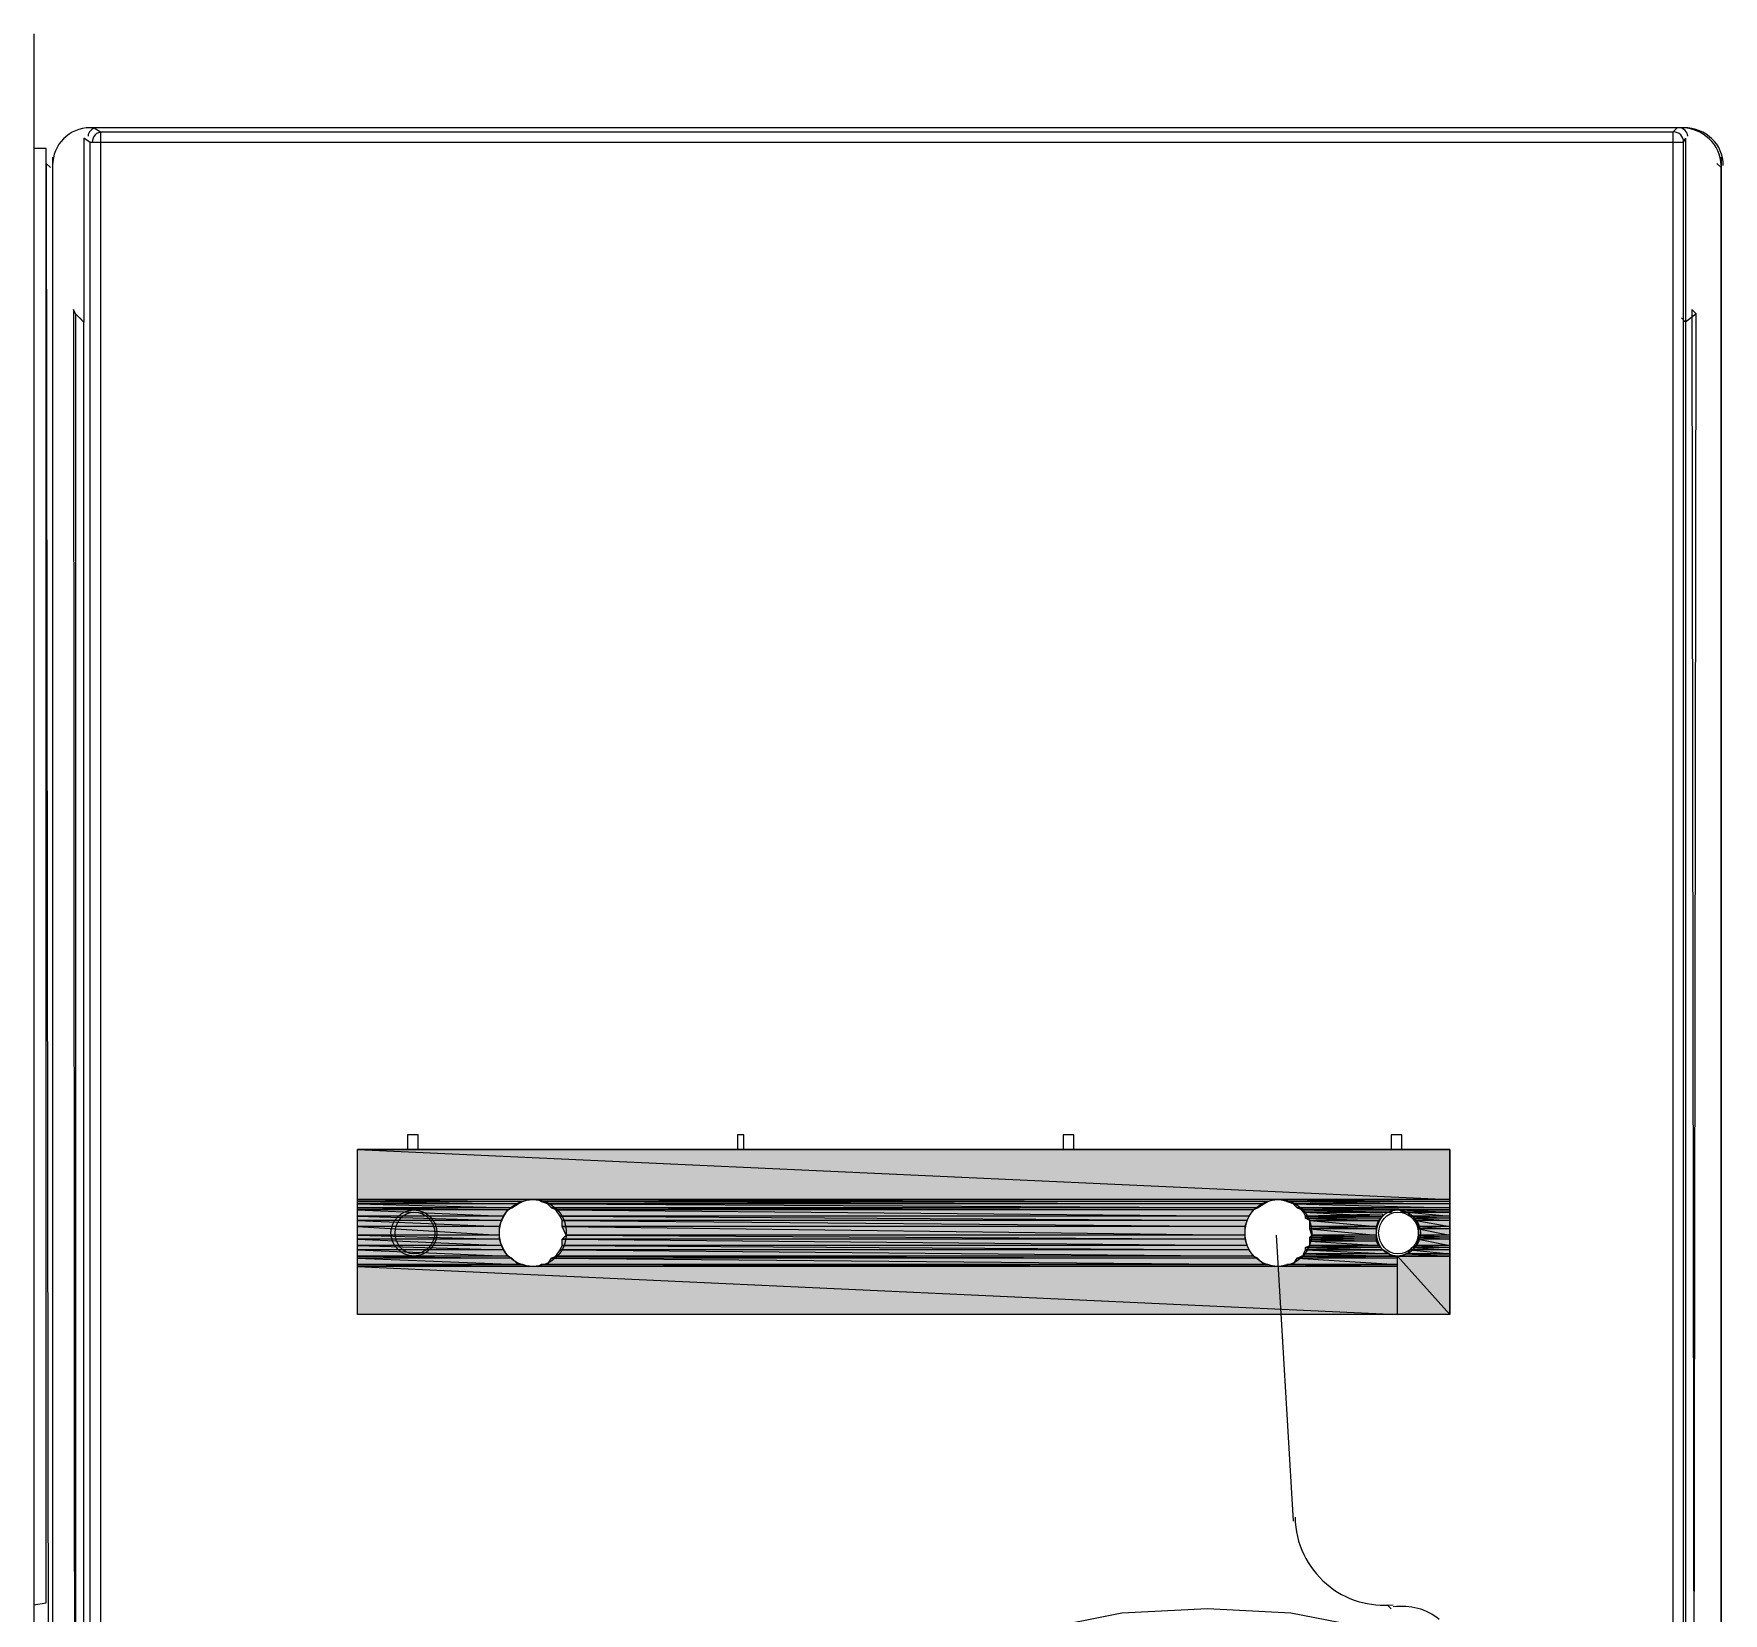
# Model space of a CAD drawing. Header units: metres. Extents: x 2999 to 3164, y 1641 to 1678.
# Drawn here: x 3006.723 to 3007.978, y 1656.57 to 1657.744 of the extents above; entities that cross this region are included whole.
import ezdxf

# ---------------------------------------------------------------- set-up
doc = ezdxf.new("R2010")
doc.units = ezdxf.units.M

msp = doc.modelspace()

# ---------------------------------------------------------------- hatches: boundary and pattern name
at = {"true_color": 0xfecc66}
h = msp.add_hatch(color=31, dxfattribs=at)
h.paths.add_polyline_path([(3007.775, 1656.9149), (3006.9633, 1656.9149), (3007.775, 1656.8776)])
h.paths.add_polyline_path([(3006.9633, 1656.9149), (3007.775, 1656.8776), (3006.9633, 1656.8776)])
h = msp.add_hatch(color=31, dxfattribs=at)
h.paths.add_polyline_path([(3007.0905, 1656.8776), (3006.9633, 1656.8776), (3007.0859, 1656.8761)])
h.paths.add_polyline_path([(3006.9633, 1656.8776), (3007.0859, 1656.8761), (3006.9633, 1656.8761)])
h = msp.add_hatch(color=31, dxfattribs=at)
h.paths.add_polyline_path([(3007.0859, 1656.8761), (3006.9633, 1656.8761), (3007.0828, 1656.8745)])
h.paths.add_polyline_path([(3006.9633, 1656.8761), (3007.0828, 1656.8745), (3006.9633, 1656.8745)])
h = msp.add_hatch(color=31, dxfattribs=at)
h.paths.add_polyline_path([(3007.0828, 1656.8745), (3006.9633, 1656.8745), (3007.0781, 1656.8714)])
h.paths.add_polyline_path([(3006.9633, 1656.8745), (3007.0781, 1656.8714), (3006.9633, 1656.8714)])
h = msp.add_hatch(color=31, dxfattribs=at)
h.paths.add_polyline_path([(3007.0781, 1656.8714), (3006.9633, 1656.8714), (3007.075, 1656.8699)])
h.paths.add_polyline_path([(3006.9633, 1656.8714), (3007.075, 1656.8699), (3006.9633, 1656.8699)])
h = msp.add_hatch(color=31, dxfattribs=at)
h.paths.add_polyline_path([(3007.075, 1656.8699), (3006.9633, 1656.8699), (3007.0719, 1656.8652)])
h.paths.add_polyline_path([(3006.9633, 1656.8699), (3007.0719, 1656.8652), (3006.9633, 1656.8652)])
h = msp.add_hatch(color=31, dxfattribs=at)
h.paths.add_polyline_path([(3007.6446, 1656.8776), (3007.0968, 1656.8776), (3007.6399, 1656.8761)])
h.paths.add_polyline_path([(3007.0968, 1656.8776), (3007.6399, 1656.8761), (3007.0999, 1656.8761)])
h = msp.add_hatch(color=31, dxfattribs=at)
h.paths.add_polyline_path([(3007.6399, 1656.8761), (3007.0999, 1656.8761), (3007.6368, 1656.8745)])
h.paths.add_polyline_path([(3007.0999, 1656.8761), (3007.6368, 1656.8745), (3007.1045, 1656.8745)])
h = msp.add_hatch(color=31, dxfattribs=at)
h.paths.add_polyline_path([(3007.6368, 1656.8745), (3007.1045, 1656.8745), (3007.6322, 1656.8714)])
h.paths.add_polyline_path([(3007.1045, 1656.8745), (3007.6322, 1656.8714), (3007.1076, 1656.8714)])
h = msp.add_hatch(color=31, dxfattribs=at)
h.paths.add_polyline_path([(3007.6322, 1656.8714), (3007.1076, 1656.8714), (3007.6291, 1656.8699)])
h.paths.add_polyline_path([(3007.1076, 1656.8714), (3007.6291, 1656.8699), (3007.1107, 1656.8699)])
h = msp.add_hatch(color=31, dxfattribs=at)
h.paths.add_polyline_path([(3007.6291, 1656.8699), (3007.1107, 1656.8699), (3007.626, 1656.8652)])
h.paths.add_polyline_path([(3007.1107, 1656.8699), (3007.626, 1656.8652), (3007.1138, 1656.8652)])
h = msp.add_hatch(color=31, dxfattribs=at)
h.paths.add_polyline_path([(3007.775, 1656.8776), (3007.6477, 1656.8776), (3007.775, 1656.8761)])
h.paths.add_polyline_path([(3007.6477, 1656.8776), (3007.775, 1656.8761), (3007.6539, 1656.8761)])
h = msp.add_hatch(color=31, dxfattribs=at)
h.paths.add_polyline_path([(3007.775, 1656.8761), (3007.6539, 1656.8761), (3007.775, 1656.8745)])
h.paths.add_polyline_path([(3007.6539, 1656.8761), (3007.775, 1656.8745), (3007.6586, 1656.8745)])
h = msp.add_hatch(color=31, dxfattribs=at)
h.paths.add_polyline_path([(3007.775, 1656.8745), (3007.6586, 1656.8745), (3007.775, 1656.8714)])
h.paths.add_polyline_path([(3007.6586, 1656.8745), (3007.775, 1656.8714), (3007.6617, 1656.8714)])
h = msp.add_hatch(color=31, dxfattribs=at)
h.paths.add_polyline_path([(3007.775, 1656.8714), (3007.6617, 1656.8714), (3007.775, 1656.8699)])
h.paths.add_polyline_path([(3007.6617, 1656.8714), (3007.775, 1656.8699), (3007.6648, 1656.8699)])
h = msp.add_hatch(color=31, dxfattribs=at)
h.paths.add_polyline_path([(3007.7331, 1656.8699), (3007.6648, 1656.8699), (3007.7315, 1656.8683)])
h.paths.add_polyline_path([(3007.6648, 1656.8699), (3007.7315, 1656.8683), (3007.6663, 1656.8683)])
h = msp.add_hatch(color=31, dxfattribs=at)
h.paths.add_polyline_path([(3007.7284, 1656.8683), (3007.6663, 1656.8683)])
h.paths.add_polyline_path([(3007.7284, 1656.8683), (3007.6663, 1656.8683), (3007.7315, 1656.8683)])
h = msp.add_hatch(color=31, dxfattribs=at)
h.paths.add_polyline_path([(3007.7284, 1656.8683), (3007.6663, 1656.8683), (3007.7253, 1656.8652)])
h.paths.add_polyline_path([(3007.6663, 1656.8683), (3007.7253, 1656.8652), (3007.6679, 1656.8652)])
h.paths.add_polyline_path([(3007.7253, 1656.8652), (3007.6679, 1656.8652)])
h.paths.add_polyline_path([(3007.6679, 1656.8652), (3007.7253, 1656.8652), (3007.7253, 1656.8668)])
h = msp.add_hatch(color=31, dxfattribs=at)
h.paths.add_polyline_path([(3007.775, 1656.8699), (3007.7377, 1656.8699), (3007.775, 1656.8683)])
h.paths.add_polyline_path([(3007.7377, 1656.8699), (3007.775, 1656.8683), (3007.7393, 1656.8683)])
h = msp.add_hatch(color=31, dxfattribs=at)
h.paths.add_polyline_path([(3007.775, 1656.8683), (3007.7439, 1656.8683), (3007.775, 1656.8652)])
h.paths.add_polyline_path([(3007.7439, 1656.8683), (3007.775, 1656.8652), (3007.7455, 1656.8652)])
h = msp.add_hatch(color=31, dxfattribs=at)
h.paths.add_polyline_path([(3007.0719, 1656.8652), (3006.9633, 1656.8652), (3007.0704, 1656.8621)])
h.paths.add_polyline_path([(3006.9633, 1656.8652), (3007.0704, 1656.8621), (3006.9633, 1656.8621)])
h = msp.add_hatch(color=31, dxfattribs=at)
h.paths.add_polyline_path([(3007.0704, 1656.8621), (3006.9633, 1656.8621), (3007.0688, 1656.8575)])
h.paths.add_polyline_path([(3006.9633, 1656.8621), (3007.0688, 1656.8575), (3006.9633, 1656.8575)])
h = msp.add_hatch(color=31, dxfattribs=at)
h.paths.add_polyline_path([(3007.0688, 1656.8575), (3006.9633, 1656.8575), (3007.0688, 1656.8513)])
h.paths.add_polyline_path([(3006.9633, 1656.8575), (3007.0688, 1656.8513), (3006.9633, 1656.8513)])
h = msp.add_hatch(color=31, dxfattribs=at)
h.paths.add_polyline_path([(3007.626, 1656.8652), (3007.1138, 1656.8652), (3007.6244, 1656.8621)])
h.paths.add_polyline_path([(3007.1138, 1656.8652), (3007.6244, 1656.8621), (3007.1154, 1656.8621)])
h = msp.add_hatch(color=31, dxfattribs=at)
h.paths.add_polyline_path([(3007.6244, 1656.8621), (3007.1154, 1656.8621), (3007.6229, 1656.8575)])
h.paths.add_polyline_path([(3007.1154, 1656.8621), (3007.6229, 1656.8575), (3007.1154, 1656.8575)])
h = msp.add_hatch(color=31, dxfattribs=at)
h.paths.add_polyline_path([(3007.6229, 1656.8575), (3007.1154, 1656.8575), (3007.6229, 1656.8513)])
h.paths.add_polyline_path([(3007.1154, 1656.8575), (3007.6229, 1656.8513), (3007.1185, 1656.8513)])
h = msp.add_hatch(color=31, dxfattribs=at)
h.paths.add_polyline_path([(3007.7253, 1656.8652), (3007.6679, 1656.8652), (3007.7237, 1656.8637)])
h.paths.add_polyline_path([(3007.6679, 1656.8652), (3007.7237, 1656.8637), (3007.6679, 1656.8637)])
h = msp.add_hatch(color=31, dxfattribs=at)
h.paths.add_polyline_path([(3007.7237, 1656.8637), (3007.6679, 1656.8637), (3007.7222, 1656.8621)])
h.paths.add_polyline_path([(3007.6679, 1656.8637), (3007.7222, 1656.8621), (3007.671, 1656.8621)])
h = msp.add_hatch(color=31, dxfattribs=at)
h.paths.add_polyline_path([(3007.7222, 1656.8621), (3007.671, 1656.8621), (3007.7206, 1656.8575)])
h.paths.add_polyline_path([(3007.671, 1656.8621), (3007.7206, 1656.8575), (3007.671, 1656.8575)])
h.paths.add_polyline_path([(3007.7206, 1656.8575), (3007.671, 1656.8575)])
h.paths.add_polyline_path([(3007.671, 1656.8575), (3007.7206, 1656.8575), (3007.7191, 1656.8575)])
h = msp.add_hatch(color=31, dxfattribs=at)
h.paths.add_polyline_path([(3007.7206, 1656.8575), (3007.671, 1656.8575), (3007.7206, 1656.8559)])
h.paths.add_polyline_path([(3007.671, 1656.8575), (3007.7206, 1656.8559), (3007.671, 1656.8559)])
h = msp.add_hatch(color=31, dxfattribs=at)
h.paths.add_polyline_path([(3007.7206, 1656.8559), (3007.671, 1656.8559), (3007.7206, 1656.8513)])
h.paths.add_polyline_path([(3007.671, 1656.8559), (3007.7206, 1656.8513), (3007.6725, 1656.8513)])
h = msp.add_hatch(color=31, dxfattribs=at)
h.paths.add_polyline_path([(3007.775, 1656.8652), (3007.7455, 1656.8652), (3007.775, 1656.8637)])
h.paths.add_polyline_path([(3007.7455, 1656.8652), (3007.775, 1656.8637), (3007.747, 1656.8637)])
h = msp.add_hatch(color=31, dxfattribs=at)
h.paths.add_polyline_path([(3007.775, 1656.8637), (3007.747, 1656.8637), (3007.775, 1656.8621)])
h.paths.add_polyline_path([(3007.747, 1656.8637), (3007.775, 1656.8621), (3007.7501, 1656.8621)])
h = msp.add_hatch(color=31, dxfattribs=at)
h.paths.add_polyline_path([(3007.775, 1656.8621), (3007.7501, 1656.8621), (3007.775, 1656.8575)])
h.paths.add_polyline_path([(3007.7501, 1656.8621), (3007.775, 1656.8575), (3007.7517, 1656.8575)])
h = msp.add_hatch(color=31, dxfattribs=at)
h.paths.add_polyline_path([(3007.775, 1656.8575), (3007.7517, 1656.8575), (3007.775, 1656.8559)])
h.paths.add_polyline_path([(3007.7517, 1656.8575), (3007.775, 1656.8559), (3007.7517, 1656.8559)])
h = msp.add_hatch(color=31, dxfattribs=at)
h.paths.add_polyline_path([(3007.775, 1656.8559), (3007.7517, 1656.8559), (3007.775, 1656.8513)])
h.paths.add_polyline_path([(3007.7517, 1656.8559), (3007.775, 1656.8513), (3007.7517, 1656.8513)])
h = msp.add_hatch(color=31, dxfattribs=at)
h.paths.add_polyline_path([(3007.0688, 1656.8513), (3006.9633, 1656.8513), (3007.0688, 1656.8482)])
h.paths.add_polyline_path([(3006.9633, 1656.8513), (3007.0688, 1656.8482), (3006.9633, 1656.8482)])
h = msp.add_hatch(color=31, dxfattribs=at)
h.paths.add_polyline_path([(3007.0688, 1656.8482), (3006.9633, 1656.8482), (3007.0704, 1656.8435)])
h.paths.add_polyline_path([(3006.9633, 1656.8482), (3007.0704, 1656.8435), (3006.9633, 1656.8435)])
h = msp.add_hatch(color=31, dxfattribs=at)
h.paths.add_polyline_path([(3007.0704, 1656.8435), (3006.9633, 1656.8435), (3007.0719, 1656.8404)])
h.paths.add_polyline_path([(3006.9633, 1656.8435), (3007.0719, 1656.8404), (3006.9633, 1656.8404)])
h = msp.add_hatch(color=31, dxfattribs=at)
h.paths.add_polyline_path([(3007.6244, 1656.8435), (3007.1154, 1656.8435), (3007.626, 1656.8404)])
h.paths.add_polyline_path([(3007.1154, 1656.8435), (3007.626, 1656.8404), (3007.1138, 1656.8404)])
h = msp.add_hatch(color=31, dxfattribs=at)
h.paths.add_polyline_path([(3007.6229, 1656.8513), (3007.1185, 1656.8513), (3007.6229, 1656.8482)])
h.paths.add_polyline_path([(3007.1185, 1656.8513), (3007.6229, 1656.8482), (3007.1154, 1656.8482)])
h = msp.add_hatch(color=31, dxfattribs=at)
h.paths.add_polyline_path([(3007.6229, 1656.8482), (3007.1154, 1656.8482), (3007.6244, 1656.8435)])
h.paths.add_polyline_path([(3007.1154, 1656.8482), (3007.6244, 1656.8435), (3007.1154, 1656.8435)])
h = msp.add_hatch(color=31, dxfattribs=at)
h.paths.add_polyline_path([(3007.7222, 1656.8435), (3007.671, 1656.8435), (3007.7237, 1656.8419)])
h.paths.add_polyline_path([(3007.671, 1656.8435), (3007.7237, 1656.8419), (3007.6679, 1656.8419)])
h = msp.add_hatch(color=31, dxfattribs=at)
h.paths.add_polyline_path([(3007.7237, 1656.8419), (3007.6679, 1656.8419), (3007.7253, 1656.8404)])
h.paths.add_polyline_path([(3007.6679, 1656.8419), (3007.7253, 1656.8404), (3007.6679, 1656.8404)])
h = msp.add_hatch(color=31, dxfattribs=at)
h.paths.add_polyline_path([(3007.7206, 1656.8513), (3007.6725, 1656.8513), (3007.7206, 1656.8497)])
h.paths.add_polyline_path([(3007.6725, 1656.8513), (3007.7206, 1656.8497), (3007.671, 1656.8497)])
h = msp.add_hatch(color=31, dxfattribs=at)
h.paths.add_polyline_path([(3007.7206, 1656.8497), (3007.671, 1656.8497), (3007.7206, 1656.8482)])
h.paths.add_polyline_path([(3007.671, 1656.8497), (3007.7206, 1656.8482), (3007.671, 1656.8482)])
h = msp.add_hatch(color=31, dxfattribs=at)
h.paths.add_polyline_path([(3007.7206, 1656.8482), (3007.671, 1656.8482), (3007.7206, 1656.8466)])
h.paths.add_polyline_path([(3007.671, 1656.8482), (3007.7206, 1656.8466), (3007.671, 1656.8466)])
h = msp.add_hatch(color=31, dxfattribs=at)
h.paths.add_polyline_path([(3007.7206, 1656.8466), (3007.671, 1656.8466), (3007.7222, 1656.8435)])
h.paths.add_polyline_path([(3007.671, 1656.8466), (3007.7222, 1656.8435), (3007.671, 1656.8435)])
h = msp.add_hatch(color=31, dxfattribs=at)
h.paths.add_polyline_path([(3007.775, 1656.8419), (3007.747, 1656.8419), (3007.775, 1656.8404)])
h.paths.add_polyline_path([(3007.747, 1656.8419), (3007.775, 1656.8404), (3007.7455, 1656.8404)])
h = msp.add_hatch(color=31, dxfattribs=at)
h.paths.add_polyline_path([(3007.775, 1656.8435), (3007.7501, 1656.8435), (3007.775, 1656.8419)])
h.paths.add_polyline_path([(3007.7501, 1656.8435), (3007.775, 1656.8419), (3007.747, 1656.8419)])
h = msp.add_hatch(color=31, dxfattribs=at)
h.paths.add_polyline_path([(3007.775, 1656.8482), (3007.7517, 1656.8482), (3007.775, 1656.8435)])
h.paths.add_polyline_path([(3007.7517, 1656.8482), (3007.775, 1656.8435), (3007.7501, 1656.8435)])
h = msp.add_hatch(color=31, dxfattribs=at)
h.paths.add_polyline_path([(3007.775, 1656.8513), (3007.7517, 1656.8513), (3007.775, 1656.8497)])
h.paths.add_polyline_path([(3007.7517, 1656.8513), (3007.775, 1656.8497), (3007.7517, 1656.8497)])
h = msp.add_hatch(color=31, dxfattribs=at)
h.paths.add_polyline_path([(3007.775, 1656.8497), (3007.7517, 1656.8497), (3007.775, 1656.8482)])
h.paths.add_polyline_path([(3007.7517, 1656.8497), (3007.775, 1656.8482), (3007.7517, 1656.8482)])
h = msp.add_hatch(color=31, dxfattribs=at)
h.paths.add_polyline_path([(3007.0719, 1656.8404), (3006.9633, 1656.8404), (3007.075, 1656.8357)])
h.paths.add_polyline_path([(3006.9633, 1656.8404), (3007.075, 1656.8357), (3006.9633, 1656.8357)])
h = msp.add_hatch(color=31, dxfattribs=at)
h.paths.add_polyline_path([(3007.075, 1656.8357), (3006.9633, 1656.8357), (3007.0781, 1656.8342)])
h.paths.add_polyline_path([(3006.9633, 1656.8357), (3007.0781, 1656.8342), (3006.9633, 1656.8342)])
h = msp.add_hatch(color=31, dxfattribs=at)
h.paths.add_polyline_path([(3007.0781, 1656.8342), (3006.9633, 1656.8342), (3007.0828, 1656.8295)])
h.paths.add_polyline_path([(3006.9633, 1656.8342), (3007.0828, 1656.8295), (3006.9633, 1656.8295)])
h = msp.add_hatch(color=31, dxfattribs=at)
h.paths.add_polyline_path([(3007.0859, 1656.8295), (3006.9633, 1656.8295)])
h.paths.add_polyline_path([(3007.0859, 1656.8295), (3006.9633, 1656.8295), (3007.0828, 1656.8295)])
h = msp.add_hatch(color=31, dxfattribs=at)
h.paths.add_polyline_path([(3007.0859, 1656.8295), (3006.9633, 1656.8295), (3007.0905, 1656.828)])
h.paths.add_polyline_path([(3006.9633, 1656.8295), (3007.0905, 1656.828), (3006.9633, 1656.828)])
h = msp.add_hatch(color=31, dxfattribs=at)
h.paths.add_polyline_path([(3007.6399, 1656.8295), (3007.0999, 1656.8295), (3007.6446, 1656.828)])
h.paths.add_polyline_path([(3007.0999, 1656.8295), (3007.6446, 1656.828), (3007.0968, 1656.828)])
h = msp.add_hatch(color=31, dxfattribs=at)
h.paths.add_polyline_path([(3007.6322, 1656.8342), (3007.1076, 1656.8342), (3007.6368, 1656.8295)])
h.paths.add_polyline_path([(3007.1076, 1656.8342), (3007.6368, 1656.8295), (3007.1045, 1656.8295)])
h = msp.add_hatch(color=31, dxfattribs=at)
h.paths.add_polyline_path([(3007.6291, 1656.8357), (3007.1107, 1656.8357), (3007.6322, 1656.8342)])
h.paths.add_polyline_path([(3007.1107, 1656.8357), (3007.6322, 1656.8342), (3007.1076, 1656.8342)])
h = msp.add_hatch(color=31, dxfattribs=at)
h.paths.add_polyline_path([(3007.626, 1656.8404), (3007.1138, 1656.8404), (3007.6291, 1656.8357)])
h.paths.add_polyline_path([(3007.1138, 1656.8404), (3007.6291, 1656.8357), (3007.1107, 1656.8357)])
h = msp.add_hatch(color=31, dxfattribs=at)
h.paths.add_polyline_path([(3007.7362, 1656.8295), (3007.6539, 1656.8295), (3007.7362, 1656.828)])
h.paths.add_polyline_path([(3007.6539, 1656.8295), (3007.7362, 1656.828), (3007.6477, 1656.828)])
h = msp.add_hatch(color=31, dxfattribs=at)
h.paths.add_polyline_path([(3007.7362, 1656.8342), (3007.6617, 1656.8342), (3007.7362, 1656.8295)])
h.paths.add_polyline_path([(3007.6617, 1656.8342), (3007.7362, 1656.8295), (3007.6586, 1656.8295)])
h = msp.add_hatch(color=31, dxfattribs=at)
h.paths.add_polyline_path([(3007.7362, 1656.8357), (3007.6648, 1656.8357), (3007.7362, 1656.8342)])
h.paths.add_polyline_path([(3007.6648, 1656.8357), (3007.7362, 1656.8342), (3007.6617, 1656.8342)])
h = msp.add_hatch(color=31, dxfattribs=at)
h.paths.add_polyline_path([(3007.7253, 1656.8404), (3007.6679, 1656.8404), (3007.7299, 1656.8373)])
h.paths.add_polyline_path([(3007.6679, 1656.8404), (3007.7299, 1656.8373), (3007.6663, 1656.8373)])
h = msp.add_hatch(color=31, dxfattribs=at)
h.paths.add_polyline_path([(3007.7299, 1656.8373), (3007.6663, 1656.8373), (3007.7315, 1656.8357)])
h.paths.add_polyline_path([(3007.6663, 1656.8373), (3007.7315, 1656.8357), (3007.6663, 1656.8357)])
h = msp.add_hatch(color=31, dxfattribs=at)
h.paths.add_polyline_path([(3007.7331, 1656.8357), (3007.6663, 1656.8357)])
h.paths.add_polyline_path([(3007.7331, 1656.8357), (3007.6663, 1656.8357), (3007.7315, 1656.8357)])
h = msp.add_hatch(color=31, dxfattribs=at)
h.paths.add_polyline_path([(3007.775, 1656.8357), (3007.7362, 1656.8357), (3007.775, 1656.7923)])
h.paths.add_polyline_path([(3007.7362, 1656.8357), (3007.775, 1656.7923), (3007.7362, 1656.7923)])
h = msp.add_hatch(color=31, dxfattribs=at)
h.paths.add_polyline_path([(3007.775, 1656.8373), (3007.7424, 1656.8373), (3007.775, 1656.8357)])
h.paths.add_polyline_path([(3007.7424, 1656.8373), (3007.775, 1656.8357), (3007.7377, 1656.8357)])
h = msp.add_hatch(color=31, dxfattribs=at)
h.paths.add_polyline_path([(3007.775, 1656.8404), (3007.7455, 1656.8404), (3007.775, 1656.8373)])
h.paths.add_polyline_path([(3007.7455, 1656.8404), (3007.775, 1656.8373), (3007.7439, 1656.8373)])
h = msp.add_hatch(color=31, dxfattribs=at)
h.paths.add_polyline_path([(3007.7362, 1656.828), (3006.9633, 1656.828), (3007.7362, 1656.7923)])
h.paths.add_polyline_path([(3006.9633, 1656.828), (3007.7362, 1656.7923), (3006.9633, 1656.7923)])

# ---------------------------------------------------------------- linework, layer by layer
at = {"color": 7, "linetype": 'Continuous', "lineweight": 20, "true_color": 0x000007}
for points in [[(3006.7227, 1657.7436), (3006.7227, 1655.2155), (3006.7227, 1655.2155)], [(3006.7227, 1657.7436), (3006.7227, 1655.2155), (3006.7227, 1655.2155)], [(3007.9488, 1657.6738), (3006.7646, 1657.6738), (3006.7646, 1657.6738)], [(3006.7724, 1657.6707), (3006.7724, 1657.6629), (3006.7646, 1657.6629)], [(3007.9441, 1657.6738), (3006.7677, 1657.6738), (3006.7677, 1657.6738)], [(3006.7677, 1657.6738), (3006.7724, 1657.6707), (3006.7724, 1657.6707)], [(3006.7724, 1657.6707), (3007.941, 1657.6707), (3007.941, 1657.6707)], [(3007.941, 1657.6707), (3007.9441, 1657.6738), (3007.9441, 1657.6738)], [(3007.9488, 1657.6629), (3007.941, 1657.6629), (3007.941, 1657.6707)], [(3006.7227, 1656.5766), (3006.732, 1656.5781), (3006.732, 1657.6583), (3006.7227, 1657.6583)], [(3006.7631, 1655.931), (3006.7631, 1655.9387), (3006.7646, 1655.9403), (3006.7646, 1657.6629), (3006.76, 1657.666), (3006.76, 1657.5295), (3006.7569, 1657.5326)], [(3007.941, 1657.6629), (3006.7724, 1657.6629), (3006.7724, 1657.6629)], [(3006.7724, 1657.6629), (3006.7724, 1655.9403), (3006.7724, 1655.9403)], [(3007.941, 1655.9403), (3007.941, 1657.6629), (3007.941, 1657.6629)], [(3007.9503, 1655.9387), (3007.9488, 1655.9403), (3007.9488, 1657.6629), (3007.9503, 1657.666), (3007.9503, 1657.5295), (3007.9472, 1657.5326)], [(3006.7351, 1657.6443), (3006.732, 1657.6474), (3006.7351, 1655.2248)], [(3006.7367, 1657.6521), (3006.7367, 1655.2264), (3006.7367, 1655.2264)], [(3007.9767, 1655.2248), (3007.9767, 1657.6443), (3007.9736, 1657.6474)], [(3007.9767, 1657.6521), (3007.9767, 1655.2264), (3007.9767, 1655.2264)], [(3006.7538, 1657.5357), (3006.7522, 1657.5388), (3006.7538, 1655.2884)], [(3006.76, 1655.2884), (3006.76, 1657.5295), (3006.7538, 1657.5357), (3006.7538, 1655.2884)], [(3007.9581, 1657.5357), (3007.9503, 1657.5295), (3007.9503, 1655.2884)], [(3007.0083, 1656.9149), (3007.0083, 1656.9258), (3007.0005, 1656.9258), (3007.0005, 1656.9149)], [(3007.2504, 1656.9149), (3007.2504, 1656.9258), (3007.2457, 1656.9258), (3007.2457, 1656.9149)], [(3007.4956, 1656.9149), (3007.4956, 1656.9258), (3007.4878, 1656.9258), (3007.4878, 1656.9149)], [(3007.7393, 1656.9149), (3007.7393, 1656.9258), (3007.7315, 1656.9258), (3007.7315, 1656.9149)]]:
    msp.add_lwpolyline(points, dxfattribs=at)
for points in [[(3007.9581, 1655.2884), (3007.955, 1655.2916), (3007.9581, 1657.5357), (3007.955, 1657.5388)], [(3006.9633, 1656.9149), (3007.775, 1656.9149), (3007.775, 1656.7923), (3006.9633, 1656.7923)]]:
    msp.add_lwpolyline(points, close=True, dxfattribs=at)
at = {"color": 31, "linetype": 'Continuous', "lineweight": -2, "true_color": 0xfecc66}
for points in [[(3007.775, 1656.9149), (3006.9633, 1656.9149), (3007.775, 1656.8776)], [(3006.9633, 1656.9149), (3007.775, 1656.8776), (3006.9633, 1656.8776)], [(3007.0905, 1656.8776), (3006.9633, 1656.8776), (3007.0859, 1656.8761)], [(3006.9633, 1656.8776), (3007.0859, 1656.8761), (3006.9633, 1656.8761)], [(3007.0859, 1656.8761), (3006.9633, 1656.8761), (3007.0828, 1656.8745)], [(3006.9633, 1656.8761), (3007.0828, 1656.8745), (3006.9633, 1656.8745)], [(3007.0828, 1656.8745), (3006.9633, 1656.8745), (3007.0781, 1656.8714)], [(3006.9633, 1656.8745), (3007.0781, 1656.8714), (3006.9633, 1656.8714)], [(3007.0781, 1656.8714), (3006.9633, 1656.8714), (3007.075, 1656.8699)], [(3006.9633, 1656.8714), (3007.075, 1656.8699), (3006.9633, 1656.8699)], [(3007.075, 1656.8699), (3006.9633, 1656.8699), (3007.0719, 1656.8652)], [(3006.9633, 1656.8699), (3007.0719, 1656.8652), (3006.9633, 1656.8652)], [(3007.6446, 1656.8776), (3007.0968, 1656.8776), (3007.6399, 1656.8761)], [(3007.0968, 1656.8776), (3007.6399, 1656.8761), (3007.0999, 1656.8761)], [(3007.6399, 1656.8761), (3007.0999, 1656.8761), (3007.6368, 1656.8745)], [(3007.0999, 1656.8761), (3007.6368, 1656.8745), (3007.1045, 1656.8745)], [(3007.6368, 1656.8745), (3007.1045, 1656.8745), (3007.6322, 1656.8714)], [(3007.1045, 1656.8745), (3007.6322, 1656.8714), (3007.1076, 1656.8714)], [(3007.6322, 1656.8714), (3007.1076, 1656.8714), (3007.6291, 1656.8699)], [(3007.1076, 1656.8714), (3007.6291, 1656.8699), (3007.1107, 1656.8699)], [(3007.6291, 1656.8699), (3007.1107, 1656.8699), (3007.626, 1656.8652)], [(3007.1107, 1656.8699), (3007.626, 1656.8652), (3007.1138, 1656.8652)], [(3007.775, 1656.8776), (3007.6477, 1656.8776), (3007.775, 1656.8761)], [(3007.6477, 1656.8776), (3007.775, 1656.8761), (3007.6539, 1656.8761)], [(3007.775, 1656.8761), (3007.6539, 1656.8761), (3007.775, 1656.8745)], [(3007.6539, 1656.8761), (3007.775, 1656.8745), (3007.6586, 1656.8745)], [(3007.775, 1656.8745), (3007.6586, 1656.8745), (3007.775, 1656.8714)], [(3007.6586, 1656.8745), (3007.775, 1656.8714), (3007.6617, 1656.8714)], [(3007.775, 1656.8714), (3007.6617, 1656.8714), (3007.775, 1656.8699)], [(3007.6617, 1656.8714), (3007.775, 1656.8699), (3007.6648, 1656.8699)], [(3007.6648, 1656.8699), (3007.775, 1656.8699), (3007.775, 1656.8699)], [(3007.775, 1656.8699), (3007.775, 1656.8699), (3007.6648, 1656.8699)], [(3007.7331, 1656.8699), (3007.6648, 1656.8699), (3007.7315, 1656.8683)], [(3007.6648, 1656.8699), (3007.7315, 1656.8683), (3007.6663, 1656.8683)], [(3007.7284, 1656.8683), (3007.7284, 1656.8683), (3007.6663, 1656.8683)], [(3007.7284, 1656.8683), (3007.6663, 1656.8683), (3007.7315, 1656.8683)], [(3007.7284, 1656.8683), (3007.6663, 1656.8683), (3007.7253, 1656.8652)], [(3007.6663, 1656.8683), (3007.7253, 1656.8652), (3007.6679, 1656.8652)], [(3007.6679, 1656.8652), (3007.7253, 1656.8652), (3007.7253, 1656.8668)], [(3007.775, 1656.8699), (3007.7377, 1656.8699), (3007.775, 1656.8683)], [(3007.7377, 1656.8699), (3007.775, 1656.8683), (3007.7393, 1656.8683)], [(3007.775, 1656.8683), (3007.7393, 1656.8683)], [(3007.7393, 1656.8683), (3007.775, 1656.8683), (3007.7439, 1656.8683)], [(3007.775, 1656.8683), (3007.7439, 1656.8683), (3007.775, 1656.8652)], [(3007.7439, 1656.8683), (3007.775, 1656.8652), (3007.7455, 1656.8652)], [(3007.0719, 1656.8652), (3006.9633, 1656.8652), (3007.0704, 1656.8621)], [(3006.9633, 1656.8652), (3007.0704, 1656.8621), (3006.9633, 1656.8621)], [(3007.0704, 1656.8621), (3006.9633, 1656.8621), (3007.0688, 1656.8575)], [(3006.9633, 1656.8621), (3007.0688, 1656.8575), (3006.9633, 1656.8575)], [(3007.0688, 1656.8575), (3006.9633, 1656.8575), (3007.0688, 1656.8513)], [(3006.9633, 1656.8575), (3007.0688, 1656.8513), (3006.9633, 1656.8513)], [(3007.626, 1656.8652), (3007.1138, 1656.8652), (3007.6244, 1656.8621)], [(3007.1138, 1656.8652), (3007.6244, 1656.8621), (3007.1154, 1656.8621)], [(3007.6244, 1656.8621), (3007.1154, 1656.8621), (3007.6229, 1656.8575)], [(3007.1154, 1656.8621), (3007.6229, 1656.8575), (3007.1154, 1656.8575)], [(3007.6229, 1656.8575), (3007.1154, 1656.8575), (3007.6229, 1656.8513)], [(3007.1154, 1656.8575), (3007.6229, 1656.8513), (3007.1185, 1656.8513)], [(3007.7253, 1656.8652), (3007.6679, 1656.8652)], [(3007.7253, 1656.8652), (3007.6679, 1656.8652), (3007.7237, 1656.8637)], [(3007.6679, 1656.8652), (3007.7237, 1656.8637), (3007.6679, 1656.8637)], [(3007.7237, 1656.8637), (3007.6679, 1656.8637), (3007.7222, 1656.8621)], [(3007.6679, 1656.8637), (3007.7222, 1656.8621), (3007.671, 1656.8621)], [(3007.671, 1656.8621), (3007.7222, 1656.8621), (3007.7222, 1656.8621)], [(3007.7222, 1656.8621), (3007.7222, 1656.8621), (3007.671, 1656.8621)], [(3007.7222, 1656.8621), (3007.671, 1656.8621), (3007.7206, 1656.8575)], [(3007.671, 1656.8621), (3007.7206, 1656.8575), (3007.671, 1656.8575)], [(3007.7206, 1656.8575), (3007.671, 1656.8575)], [(3007.671, 1656.8575), (3007.7206, 1656.8575), (3007.7191, 1656.8575)], [(3007.7206, 1656.8575), (3007.671, 1656.8575), (3007.7206, 1656.8559)], [(3007.671, 1656.8575), (3007.7206, 1656.8559), (3007.671, 1656.8559)], [(3007.7206, 1656.8559), (3007.671, 1656.8559), (3007.7206, 1656.8513)], [(3007.671, 1656.8559), (3007.7206, 1656.8513), (3007.6725, 1656.8513)], [(3007.775, 1656.8652), (3007.7455, 1656.8652), (3007.775, 1656.8637)], [(3007.7455, 1656.8652), (3007.775, 1656.8637), (3007.747, 1656.8637)], [(3007.775, 1656.8637), (3007.747, 1656.8637), (3007.775, 1656.8621)], [(3007.747, 1656.8637), (3007.775, 1656.8621), (3007.7501, 1656.8621)], [(3007.775, 1656.8621), (3007.7501, 1656.8621), (3007.775, 1656.8575)], [(3007.7501, 1656.8621), (3007.775, 1656.8575), (3007.7517, 1656.8575)], [(3007.775, 1656.8575), (3007.7517, 1656.8575), (3007.775, 1656.8559)], [(3007.7517, 1656.8575), (3007.775, 1656.8559), (3007.7517, 1656.8559)], [(3007.775, 1656.8559), (3007.7517, 1656.8559), (3007.775, 1656.8513)], [(3007.7517, 1656.8559), (3007.775, 1656.8513), (3007.7517, 1656.8513)], [(3007.0688, 1656.8513), (3006.9633, 1656.8513), (3007.0688, 1656.8482)], [(3006.9633, 1656.8513), (3007.0688, 1656.8482), (3006.9633, 1656.8482)], [(3007.0688, 1656.8482), (3006.9633, 1656.8482), (3007.0704, 1656.8435)], [(3006.9633, 1656.8482), (3007.0704, 1656.8435), (3006.9633, 1656.8435)], [(3007.0704, 1656.8435), (3006.9633, 1656.8435), (3007.0719, 1656.8404)], [(3006.9633, 1656.8435), (3007.0719, 1656.8404), (3006.9633, 1656.8404)], [(3007.1154, 1656.8435), (3007.626, 1656.8404), (3007.1138, 1656.8404)], [(3007.1185, 1656.8513), (3007.6229, 1656.8482), (3007.1154, 1656.8482)], [(3007.6229, 1656.8482), (3007.1154, 1656.8482), (3007.6244, 1656.8435)], [(3007.1154, 1656.8482), (3007.6244, 1656.8435), (3007.1154, 1656.8435)], [(3007.6244, 1656.8435), (3007.1154, 1656.8435), (3007.626, 1656.8404)], [(3007.6229, 1656.8513), (3007.1185, 1656.8513), (3007.6229, 1656.8482)], [(3007.671, 1656.8435), (3007.7237, 1656.8419), (3007.6679, 1656.8419)], [(3007.7237, 1656.8419), (3007.6679, 1656.8419), (3007.7253, 1656.8404)], [(3007.6679, 1656.8419), (3007.7253, 1656.8404), (3007.6679, 1656.8404)], [(3007.6725, 1656.8513), (3007.7206, 1656.8497), (3007.671, 1656.8497)], [(3007.7206, 1656.8497), (3007.671, 1656.8497), (3007.7206, 1656.8482)], [(3007.671, 1656.8497), (3007.7206, 1656.8482), (3007.671, 1656.8482)], [(3007.7206, 1656.8482), (3007.671, 1656.8482), (3007.7206, 1656.8466)], [(3007.671, 1656.8482), (3007.7206, 1656.8466), (3007.671, 1656.8466)], [(3007.7206, 1656.8466), (3007.671, 1656.8466), (3007.7222, 1656.8435)], [(3007.671, 1656.8466), (3007.7222, 1656.8435), (3007.671, 1656.8435)], [(3007.671, 1656.8435), (3007.7222, 1656.8435), (3007.7222, 1656.8435)], [(3007.7222, 1656.8435), (3007.7222, 1656.8435), (3007.671, 1656.8435)], [(3007.7222, 1656.8435), (3007.671, 1656.8435), (3007.7237, 1656.8419)], [(3007.7206, 1656.8513), (3007.6725, 1656.8513), (3007.7206, 1656.8497)], [(3007.747, 1656.8419), (3007.775, 1656.8404), (3007.7455, 1656.8404)], [(3007.7501, 1656.8435), (3007.775, 1656.8419), (3007.747, 1656.8419)], [(3007.775, 1656.8419), (3007.747, 1656.8419), (3007.775, 1656.8404)], [(3007.7517, 1656.8482), (3007.775, 1656.8435), (3007.7501, 1656.8435)], [(3007.775, 1656.8435), (3007.7501, 1656.8435), (3007.775, 1656.8419)], [(3007.775, 1656.8513), (3007.7517, 1656.8513), (3007.775, 1656.8497)], [(3007.7517, 1656.8513), (3007.775, 1656.8497), (3007.7517, 1656.8497)], [(3007.775, 1656.8497), (3007.7517, 1656.8497), (3007.775, 1656.8482)], [(3007.7517, 1656.8497), (3007.775, 1656.8482), (3007.7517, 1656.8482)], [(3007.775, 1656.8482), (3007.7517, 1656.8482), (3007.775, 1656.8435)], [(3007.0719, 1656.8404), (3006.9633, 1656.8404), (3007.075, 1656.8357)], [(3006.9633, 1656.8404), (3007.075, 1656.8357), (3006.9633, 1656.8357)], [(3007.075, 1656.8357), (3006.9633, 1656.8357), (3007.0781, 1656.8342)], [(3006.9633, 1656.8357), (3007.0781, 1656.8342), (3006.9633, 1656.8342)], [(3007.0781, 1656.8342), (3006.9633, 1656.8342), (3007.0828, 1656.8295)], [(3006.9633, 1656.8342), (3007.0828, 1656.8295), (3006.9633, 1656.8295)], [(3007.0859, 1656.8295), (3007.0859, 1656.8295), (3006.9633, 1656.8295)], [(3007.0859, 1656.8295), (3006.9633, 1656.8295), (3007.0828, 1656.8295)], [(3007.0859, 1656.8295), (3006.9633, 1656.8295), (3007.0905, 1656.828)], [(3006.9633, 1656.8295), (3007.0905, 1656.828), (3006.9633, 1656.828)], [(3007.0999, 1656.8295), (3007.6446, 1656.828), (3007.0968, 1656.828)], [(3007.1045, 1656.8295), (3007.6399, 1656.8295), (3007.0999, 1656.8295)], [(3007.6399, 1656.8295), (3007.0999, 1656.8295), (3007.6446, 1656.828)], [(3007.1076, 1656.8342), (3007.6368, 1656.8295), (3007.1045, 1656.8295)], [(3007.6368, 1656.8295), (3007.1045, 1656.8295), (3007.6399, 1656.8295)], [(3007.1107, 1656.8357), (3007.6322, 1656.8342), (3007.1076, 1656.8342)], [(3007.6322, 1656.8342), (3007.1076, 1656.8342), (3007.6368, 1656.8295)], [(3007.1138, 1656.8404), (3007.6291, 1656.8357), (3007.1107, 1656.8357)], [(3007.6291, 1656.8357), (3007.1107, 1656.8357), (3007.6322, 1656.8342)], [(3007.626, 1656.8404), (3007.1138, 1656.8404), (3007.6291, 1656.8357)], [(3007.6539, 1656.8295), (3007.7362, 1656.828), (3007.6477, 1656.828)], [(3007.6586, 1656.8295), (3007.7362, 1656.8295), (3007.6539, 1656.8295)], [(3007.7362, 1656.8295), (3007.6539, 1656.8295), (3007.7362, 1656.828)], [(3007.6617, 1656.8342), (3007.7362, 1656.8295), (3007.6586, 1656.8295)], [(3007.7362, 1656.8295), (3007.6586, 1656.8295)], [(3007.6648, 1656.8357), (3007.7362, 1656.8342), (3007.6617, 1656.8342)], [(3007.7362, 1656.8342), (3007.6617, 1656.8342), (3007.7362, 1656.8295)], [(3007.6663, 1656.8357), (3007.7362, 1656.8357), (3007.6648, 1656.8357)], [(3007.6648, 1656.8357), (3007.7362, 1656.8357), (3007.7362, 1656.8357)], [(3007.7362, 1656.8357), (3007.7362, 1656.8357), (3007.6648, 1656.8357)], [(3007.7362, 1656.8357), (3007.6648, 1656.8357), (3007.7362, 1656.8342)], [(3007.6679, 1656.8404), (3007.7299, 1656.8373), (3007.6663, 1656.8373)], [(3007.7299, 1656.8373), (3007.6663, 1656.8373), (3007.7315, 1656.8357)], [(3007.6663, 1656.8373), (3007.7315, 1656.8357), (3007.6663, 1656.8357)], [(3007.7331, 1656.8357), (3007.7331, 1656.8357), (3007.6663, 1656.8357)], [(3007.7331, 1656.8357), (3007.6663, 1656.8357), (3007.7315, 1656.8357)], [(3007.7331, 1656.8357), (3007.6663, 1656.8357), (3007.7362, 1656.8357)], [(3007.6679, 1656.8404), (3007.7253, 1656.8404), (3007.7253, 1656.8404)], [(3007.7253, 1656.8404), (3007.7253, 1656.8404), (3007.6679, 1656.8404)], [(3007.7253, 1656.8404), (3007.6679, 1656.8404), (3007.7299, 1656.8373)], [(3007.7377, 1656.8357), (3007.775, 1656.8357), (3007.7362, 1656.8357)], [(3007.7362, 1656.8357), (3007.775, 1656.8357), (3007.775, 1656.8357)], [(3007.775, 1656.8357), (3007.775, 1656.8357), (3007.7362, 1656.8357)], [(3007.775, 1656.8357), (3007.7362, 1656.8357), (3007.775, 1656.7923)], [(3007.7362, 1656.8357), (3007.775, 1656.7923), (3007.7362, 1656.7923)], [(3007.7424, 1656.8373), (3007.775, 1656.8357), (3007.7377, 1656.8357)], [(3007.775, 1656.8357), (3007.7377, 1656.8357)], [(3007.7439, 1656.8373), (3007.775, 1656.8373), (3007.7424, 1656.8373)], [(3007.775, 1656.8373), (3007.7424, 1656.8373), (3007.775, 1656.8357)], [(3007.7455, 1656.8404), (3007.775, 1656.8373), (3007.7439, 1656.8373)], [(3007.775, 1656.8373), (3007.7439, 1656.8373)], [(3007.775, 1656.8404), (3007.7455, 1656.8404), (3007.775, 1656.8373)], [(3007.7362, 1656.828), (3006.9633, 1656.828), (3007.7362, 1656.7923)], [(3006.9633, 1656.828), (3007.7362, 1656.7923), (3006.9633, 1656.7923)]]:
    msp.add_lwpolyline(points, close=True, dxfattribs=at)
at = {"color": 5, "linetype": 'Continuous', "lineweight": 20, "true_color": 0x000005}
for points in [[(3007.6461, 1656.8513), (3007.6586, 1656.6386), (3007.6586, 1656.6386)], [(3007.7315, 1656.5735), (3007.7284, 1656.5766), (3007.7284, 1656.5766)]]:
    msp.add_lwpolyline(points, dxfattribs=at)
at = {"color": 30, "linetype": 'Continuous', "lineweight": 20, "true_color": 0x00001e}
msp.add_lwpolyline([(3007.8557, 1656.5021), (3007.837, 1656.5145), (3007.7796, 1656.5393), (3007.7206, 1656.5579), (3007.657, 1656.5704), (3007.5949, 1656.5735), (3007.5313, 1656.5704), (3007.4692, 1656.5579)], dxfattribs=at)
at = {"color": 7, "linetype": 'Continuous', "lineweight": 20, "true_color": 0x000007}
for points in [[(3006.7646, 1657.6738), (3006.7491, 1657.6738), (3006.7367, 1657.6614), (3006.7367, 1657.6459)], [(3006.7646, 1657.6738), (3006.7491, 1657.6738), (3006.7367, 1657.6614), (3006.7367, 1657.6459)], [(3006.7693, 1657.6738), (3006.7662, 1657.6738), (3006.7631, 1657.6707), (3006.7631, 1657.6676)], [(3006.7739, 1657.6707), (3006.7693, 1657.6707), (3006.7662, 1657.6676), (3006.7662, 1657.6629)], [(3007.9488, 1657.6629), (3007.9488, 1657.6676), (3007.9457, 1657.6707), (3007.941, 1657.6707)], [(3007.9519, 1657.6676), (3007.9519, 1657.6707), (3007.9488, 1657.6738), (3007.9457, 1657.6738)], [(3007.9767, 1657.6459), (3007.9767, 1657.6614), (3007.9627, 1657.6738), (3007.9472, 1657.6738)], [(3007.9783, 1657.6459), (3007.9783, 1657.6614), (3007.9658, 1657.6738), (3007.9488, 1657.6738)]]:
    msp.add_open_spline(points, degree=3, dxfattribs=at)
for points in [[(3007.0223, 1656.8528), (3007.0223, 1656.8621), (3007.0145, 1656.8699), (3007.0052, 1656.8699), (3007.0052, 1656.8699), (3006.9959, 1656.8699), (3006.9881, 1656.8621), (3006.9881, 1656.8528), (3006.9881, 1656.8528), (3006.9881, 1656.8435), (3006.9959, 1656.8357), (3007.0052, 1656.8357), (3007.0052, 1656.8357), (3007.0145, 1656.8357), (3007.0223, 1656.8435), (3007.0223, 1656.8528)], [(3007.0207, 1656.8528), (3007.0207, 1656.8606), (3007.0145, 1656.8683), (3007.0052, 1656.8683), (3007.0052, 1656.8683), (3006.9974, 1656.8683), (3006.9912, 1656.8606), (3006.9912, 1656.8528), (3006.9912, 1656.8528), (3006.9912, 1656.845), (3006.9974, 1656.8373), (3007.0052, 1656.8373), (3007.0052, 1656.8373), (3007.0145, 1656.8373), (3007.0207, 1656.845), (3007.0207, 1656.8528)], [(3007.1185, 1656.8528), (3007.1185, 1656.8668), (3007.1076, 1656.8776), (3007.0936, 1656.8776), (3007.0936, 1656.8776), (3007.0797, 1656.8776), (3007.0688, 1656.8668), (3007.0688, 1656.8528), (3007.0688, 1656.8528), (3007.0688, 1656.8388), (3007.0797, 1656.828), (3007.0936, 1656.828), (3007.0936, 1656.828), (3007.1076, 1656.828), (3007.1185, 1656.8388), (3007.1185, 1656.8528)], [(3007.6725, 1656.8528), (3007.6725, 1656.8668), (3007.6617, 1656.8776), (3007.6477, 1656.8776), (3007.6477, 1656.8776), (3007.6337, 1656.8776), (3007.6229, 1656.8668), (3007.6229, 1656.8528), (3007.6229, 1656.8528), (3007.6229, 1656.8388), (3007.6337, 1656.828), (3007.6477, 1656.828), (3007.6477, 1656.828), (3007.6617, 1656.828), (3007.6725, 1656.8388), (3007.6725, 1656.8528)], [(3007.7532, 1656.8528), (3007.7532, 1656.8621), (3007.7455, 1656.8699), (3007.7362, 1656.8699), (3007.7362, 1656.8699), (3007.7268, 1656.8699), (3007.7206, 1656.8621), (3007.7206, 1656.8528), (3007.7206, 1656.8528), (3007.7206, 1656.8435), (3007.7268, 1656.8357), (3007.7362, 1656.8357), (3007.7362, 1656.8357), (3007.7455, 1656.8357), (3007.7532, 1656.8435), (3007.7532, 1656.8528)], [(3007.7517, 1656.8528), (3007.7517, 1656.8606), (3007.7455, 1656.8683), (3007.7362, 1656.8683), (3007.7362, 1656.8683), (3007.7284, 1656.8683), (3007.7222, 1656.8606), (3007.7222, 1656.8528), (3007.7222, 1656.8528), (3007.7222, 1656.845), (3007.7284, 1656.8373), (3007.7362, 1656.8373), (3007.7362, 1656.8373), (3007.7455, 1656.8373), (3007.7517, 1656.845), (3007.7517, 1656.8528)]]:
    msp.add_open_spline(points, degree=3, knots=[0, 0, 0, 0, 0.0625, 0.0625, 0.0625, 0.062501, 0.125, 0.125, 0.125, 0.125001, 0.1875, 0.1875, 0.1875, 0.187501, 1, 1, 1, 1], dxfattribs=at)
at = {"color": 5, "linetype": 'Continuous', "lineweight": 20, "true_color": 0x000005}
msp.add_open_spline([(3007.6601, 1656.6417), (3007.6601, 1656.6216), (3007.6694, 1656.6045), (3007.6834, 1656.5921), (3007.6834, 1656.5921), (3007.6974, 1656.5797), (3007.716, 1656.575), (3007.7331, 1656.5766)], degree=3, knots=[0, 0, 0, 0, 0.125, 0.125, 0.125, 0.125001, 1, 1, 1, 1], dxfattribs=at)
msp.add_open_spline([(3007.7672, 1656.5657), (3007.7579, 1656.5735), (3007.7455, 1656.5766), (3007.7331, 1656.575)], degree=3, dxfattribs=at)

doc.saveas('drawing.dxf')
